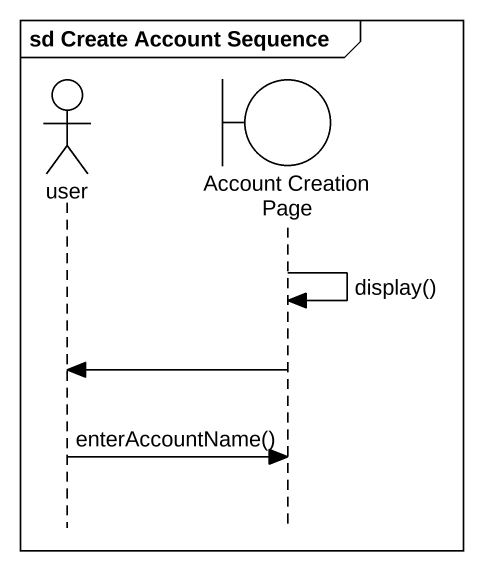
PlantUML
@startuml
mainframe sd Create Account Sequence
hide footbox
actor user
boundary "Account Creation Page" as Account_Creation_Page

Account_Creation_Page -> Account_Creation_Page : display()
Account_Creation_Page -> user
user -> Account_Creation_Page : enterAccountName()
@enduml
